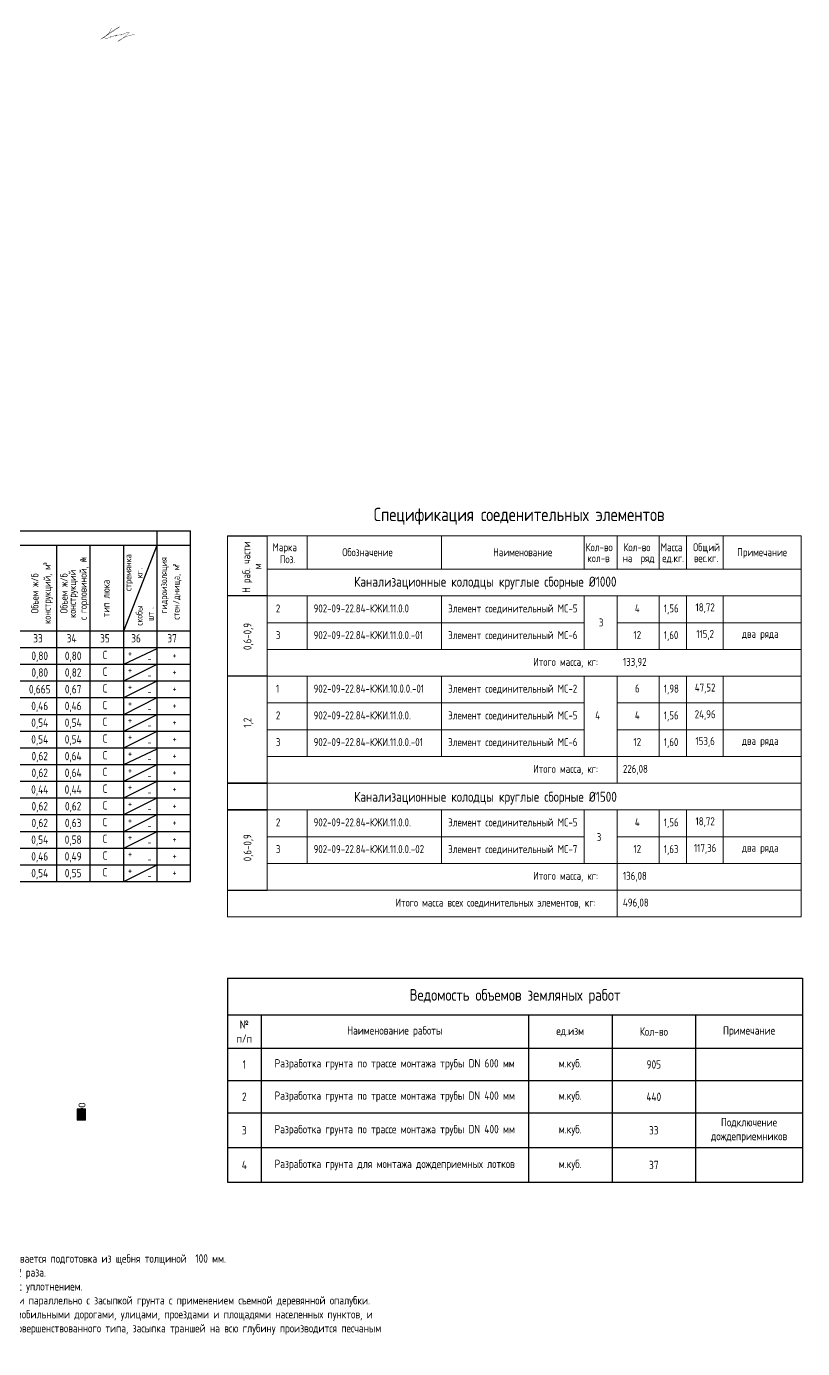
# Model space of a CAD drawing. Header units: millimetres. Extents: x 39361852 to 44659708, y 23030680 to 23754735.
# Drawn here: x 42258023 to 42281241, y 23528250 to 23567801 of the extents above; entities that cross this region are included whole.
import ezdxf
from ezdxf.enums import TextEntityAlignment as Align

# ---------------------------------------------------------------- set-up
doc = ezdxf.new("R2010")
doc.units = ezdxf.units.MM
for name, color, linetype, lineweight in [('Вода', 130, 'Continuous', 30), ('подпись', 7, 'Continuous', 25), ('проф-всп', 250, 'Continuous', 18)]:
    doc.layers.add(name, color=color, linetype=linetype, lineweight=lineweight)
doc.layers.add('ШРИФТЫ', color=7, linetype='Continuous')
doc.styles.add('GOST 2.304', font='GOST_0.TTF')
doc.styles.get("Standard").update_dxf_attribs({"font": 'arial.ttf'})

# ---------------------------------------------------------------- blocks, each defined once
blk = doc.blocks.new('Косов')
at = {"layer": 'подпись', "color": 5, "lineweight": 30, "const_width": 0.07513148009015776}
blk.add_lwpolyline([(0, 0), (-0.07328898886044044, -0.1937150149605031), (-0.1397563794203052, -0.3641328199355485), (-0.2004995418305953, -0.5143439100787646), (-0.2566158462445856, -0.6474387805438937), (-0.3092026628130498, -0.7665079264847918), (-0.3593573616903996, -0.8746418430550875), (-0.4081773130269539, -0.9749310254086367), (-0.4567598869757603, -1.070465968698954), (-0.506434094245833, -1.16395799083557), (-0.5594555077707355, -1.256601700749684), (-0.6183113410436363, -1.349212530128284), (-0.6854888075556573, -1.442605910658244), (-0.7634751207976933, -1.537597274026666), (-0.8547574942615483, -1.63500205192031), (-0.961823141439254, -1.735635676026163), (-1.087159275821705, -1.840313578031214), (-1.232196190668674, -1.949572188416596), (-1.394136498312946, -2.06283193284105), (-1.569125890850955, -2.179234235757235), (-1.753310060384592, -2.297920521618266), (-1.942834699013019, -2.418032214876803), (-2.133845498833807, -2.538710739985959), (-2.322488151948392, -2.659097521398508), (-2.504908350455707, -2.778333983567336), (-2.674847880744665, -2.893545159917949), (-2.816432906361342, -2.993790519765867), (-2.91138568514566, -3.066113141399114), (-2.941428474932991, -3.097556103105944), (-2.888283533561207, -3.075162483174381), (-2.733673118867273, -2.98597535989245), (-2.459319488689516, -2.817037811548403), (-2.046944900863537, -2.555392916430264), (-1.490260853404379, -2.19603471256903), (-0.8309358050285027, -1.765761076967124), (-0.1226274546318109, -1.29932084636971), (0.5810064988913837, -0.8314628575220695), (1.226308356647905, -0.3969359471695952), (1.75962041974276, -0.03048895205745339), (2.127284989280724, 0.2331292910689626), (2.275644366369534, 0.3591699454646005), (2.169348876885579, 0.3239603392578374), (1.846280945803073, 0.14813246007202), (1.362631022866253, -0.1366055395955073), (0.7745895578216277, -0.4985455072475133), (0.1383470004134324, -0.9059792903869948), (-0.4899061996122782, -1.327198736516607), (-1.053979592510814, -1.730495693139119), (-1.497682728534755, -2.084162007757413), (-1.778595489148529, -2.363301329384626), (-1.909379080644158, -2.570264513074903), (-1.916465040521189, -2.714214215392758), (-1.826284906282808, -2.804313092902703), (-1.665270215426744, -2.849723802169251), (-1.459852505455046, -2.859608999757029), (-1.236463313868398, -2.843131342230322), (-1.021534178167485, -2.80945348615387), (-0.8365743664082856, -2.76655938966951), (-0.683404068875916, -2.71771821722939), (-0.5589212064107869, -2.665020434862754), (-0.4600236998535365, -2.610556508599416), (-0.3836094700441208, -2.556416904468506), (-0.3265764378231779, -2.504692088499723), (-0.2858225240324828, -2.457472526722427), (-0.2582456495113092, -2.416848685166201), (-0.2409497057733461, -2.384538506196805), (-0.2318624670194822, -2.360769837525936), (-0.2291176781220656, -2.345398003201581), (-0.2308490839552633, -2.338278327271723), (-0.2351904293911957, -2.339266133784463), (-0.2402754593051668, -2.348216746787671), (-0.2442379185692971, -2.364985490329559), (-0.2452115520557072, -2.389427688457886), (-0.2418676145284735, -2.420898252668849), (-0.2350274003013055, -2.456750444249906), (-0.2260497135798687, -2.493837111936728), (-0.2162933585684641, -2.529011104464871), (-0.2071171394713929, -2.559125270569893), (-0.1998798604931835, -2.581032458987465), (-0.1959403258383645, -2.59158551845303), (-0.1966573397105549, -2.587637297702145), (-0.2029241089587686, -2.567317067644581), (-0.2137714510074602, -2.533859787885831), (-0.2277645859251152, -2.491776840205716), (-0.2434687337783998, -2.445579606383944), (-0.2594491146376185, -2.399779468200109), (-0.2742709485696651, -2.35888780743403), (-0.2864994556423426, -2.327416005865416), (-0.2946998559259555, -2.309875445273974), (-0.2969990816911832, -2.309120716355551), (-0.2897709140379447, -2.321379245470894), (-0.2689508462667618, -2.341221667896889), (-0.230474371680657, -2.363218618910537), (-0.170276983580834, -2.381940733788497), (-0.08429417527122496, -2.391958647807883), (0.03153855994764854, -2.387842996245467), (0.1812857287720817, -2.364164414378251), (0.3660650047072522, -2.317628573146862), (0.5752067284893201, -2.253481286147348), (0.7950944076617361, -2.179103402639726), (1.012111549766132, -2.101875771883556), (1.21264166234937, -2.029179243138856), (1.383068252950125, -1.968394665665528), (1.509774829115486, -1.926902888723248), (1.579144898385721, -1.912084761572032), (1.583010662750439, -1.928610911074429), (1.534999101974563, -1.970311074503684), (1.454185890268946, -2.028304766736028), (1.359646701844667, -2.093711502647466), (1.270457210912127, -2.157650797114229), (1.205693091681951, -2.211242165012209), (1.184430018363628, -2.24560512121775), (1.225743665168466, -2.251859180606857), (1.342211195730442, -2.224131152077007), (1.520415731369667, -2.168577020612133), (1.740441882831419, -2.094360065217074), (1.982374260862116, -2.010643564897123), (2.226297476203854, -1.926590798657458), (2.452296139603732, -1.851365045503144), (2.640454861804301, -1.794129584439474), (2.770858253551296, -1.764047694471515), (2.830399574328794, -1.767019887128185), (2.833206678580609, -1.795895604034172), (2.800216069490489, -1.840261519337673), (2.752364250240362, -1.889704307187117), (2.71058772401534, -1.933810641730702), (2.695822993998718, -1.962167197116855), (2.729006563373787, -1.964360647494004), (2.831074935323613, -1.929977667010348), (3.015668041441813, -1.852548153736848), (3.267239526957837, -1.74137490143471), (3.562946465513505, -1.609703927787791), (3.879945930748363, -1.470781250479604), (4.195394996301729, -1.337852887194117), (4.486450735814742, -1.224164855614958), (4.730270222926492, -1.142963173425983), (4.904010531278118, -1.107493858310818), (4.990464882817378, -1.127502892461166), (4.994971092719879, -1.198736116099781), (4.928503124469444, -1.313439333957149), (4.802034941550573, -1.463858350763871), (4.62654050744527, -1.642238971250549), (4.412993785638037, -1.840827000147783), (4.172368739612693, -2.051868242186174), (3.915639332853516, -2.267608502096323), (3.65274303159913, -2.481060775397168), (3.38947131310988, -2.688306820762477), (3.130579157403645, -2.886195587654242), (2.880821544496484, -3.071576025534455), (2.644953454405822, -3.241297083865334), (2.4277298671484, -3.392207712108757), (2.233905762739596, -3.521156859727057), (2.06823612119706, -3.624993476182112), (1.935649452800817, -3.700824862479521), (1.841768388879245, -3.746791725798175), (1.792389091022187, -3.761293124860572), (1.79330772082335, -3.742728118389095), (1.850320439871666, -3.68949576510613), (1.969223409760616, -3.599995123734175), (2.155812792080724, -3.472625252995613), (2.415884748423196, -3.305785211612829), (2.752626198529015, -3.100845159682081), (3.158787094745776, -2.871059662794551), (3.624508147569486, -2.632654387915295), (4.139930067496607, -2.401855002009484), (4.695193565022691, -2.194887172042286), (5.280439350646247, -2.02797656497853), (5.885808134861236, -1.917348847783387), (6.50144062816571, -1.879229687421912)], dxfattribs=at)
blk = doc.blocks.new('*T155')
at = {"color": 0, "linetype": 'ByBlock', "lineweight": -2, "transparency": 16777216}
for p, q in [((0, 0), (17200, 0)), ((0, 0), (0, -6110.119047626853)), ((17200, 0), (17200, -6110.119047626853)), ((0, -1100), (17200, -1100)), ((1000, -1100), (1000, -6110.119047626853)), ((9000, -1100), (9000, -6110.119047626853)), ((11500, -1100), (11500, -6110.119047626853)), ((14000, -1100), (14000, -6110.119047626853)), ((0, -2100.595238097012), (17200, -2100.595238097012)), ((0, -3067.440476194024), (17200, -3067.440476194024)), ((0, -4034.285714291036), (17200, -4034.285714291036)), ((0, -5072.202380958945), (17200, -5072.202380958945)), ((0, -6110.119047626853), (17200, -6110.119047626853))]:
    blk.add_line(p, q, dxfattribs=at)
at = {"color": 0, "transparency": 16777216, "attachment_point": 5, "style": 'GOST 2.304'}
for s, insert, char_height, width in [('Ведомость объемов земляных работ', (8600, -550), 350, 16900), ('№ п/п', (500, -1600.297619048506), 250, 700), ('Наименование работы', (5000, -1600.297619048506), 250, 7700), ('ед.изм', (10250, -1600.297619048506), 250, 2200), ('Кол-во', (12750, -1600.297619048506), 250, 2200), ('Примечание', (15600, -1600.297619048506), 250, 2900), ('1', (500, -2584.017857145518), 250, 700), ('Разработка грунта по трассе монтажа трубы DN 600 мм', (5000, -2584.017857145518), 250, 7700), ('м.куб.', (10250, -2584.017857145518), 250, 2200), ('905', (12750, -2584.017857145518), 250, 2200), ('2', (500, -3550.86309524253), 250, 700), ('Разработка грунта по трассе монтажа трубы DN 400 мм', (5000, -3550.86309524253), 250, 7700), ('м.куб.', (10250, -3550.86309524253), 250, 2200), ('440', (12750, -3550.86309524253), 250, 2200), ('Подключение дождеприемников', (15600, -4553.244047623128), 250, 2900), ('3', (500, -4553.244047623128), 250, 700), ('Разработка грунта по трассе монтажа трубы DN 400 мм', (5000, -4553.244047623128), 250, 7700), ('м.куб.', (10250, -4553.244047623128), 250, 2200), ('33', (12750, -4553.244047623128), 250, 2200), ('4', (500, -5591.160714291036), 250, 700), ('Разработка грунта для монтажа дождеприемных лотков', (5000, -5591.160714291036), 250, 7700), ('м.куб.', (10250, -5591.160714291036), 250, 2200), ('37', (12750, -5591.160714291036), 250, 2200)]:
    blk.add_mtext(s, dxfattribs=dict(at, insert=insert, char_height=char_height, width=width))

msp = doc.modelspace()

# ---------------------------------------------------------------- hatches: boundary and pattern name
at = {"layer": 'Вода', "linetype": 'Continuous', "lineweight": 0, "ltscale": 0.5, "true_color": 0xffffff}
h = msp.add_hatch(color=7, dxfattribs=at)
h.dxf.hatch_style = 1
h.paths.add_polyline_path([(42259537.50939335, 23535084.05355163), (42259784.80743713, 23535084.05355163), (42259784.80743713, 23535422.69176807), (42259537.50939335, 23535422.69176807)])

# ---------------------------------------------------------------- linework, layer by layer
for p, q in [((42225933.91866649, 23552713.64228765), (42262933.91866649, 23552713.64228765)), ((42261933.9186665, 23542222.46840165), (42261933.91866649, 23552713.64228765)), ((42262933.9186665, 23542222.46840165), (42262933.91866649, 23552713.64228765)), ((42264040.58501823, 23552562.88359734), (42265229.2495814, 23552562.88359734)), ((42233933.91866649, 23552278.54524129), (42262933.91866649, 23552278.54524129)), ((42258933.91866647, 23542222.46840165), (42258933.91866647, 23552278.54524129)), ((42259933.91866648, 23542222.46840165), (42259933.91866648, 23552278.54524129)), ((42260933.91866648, 23543722.46840165), (42260933.91866649, 23552278.54524129)), ((42261933.91866649, 23542222.46840165), (42261933.91866649, 23552278.54524129)), ((42260933.91866649, 23542222.46840165), (42260933.91866649, 23551278.54524129)), ((42261933.91866649, 23542222.46840165), (42261933.91866649, 23551278.54524129)), ((42262933.91866648, 23544222.46840165), (42262933.91866649, 23551278.54524129)), ((42259933.91866648, 23542222.46840165), (42259933.91866649, 23550778.54524129)), ((42265229.2495814, 23550762.88359715), (42264040.58501823, 23550762.88359715)), ((42265229.2495814, 23550762.88359771), (42264040.58501823, 23550762.88359771)), ((42225933.91866649, 23549722.46840165), (42262933.91866649, 23549722.46840165)), ((42225933.91866649, 23549222.46840165), (42262933.91866649, 23549222.46840165)), ((42260933.91866649, 23548722.46840165), (42261933.91866649, 23549194.42998183)), ((42225933.91866649, 23548722.46840165), (42262933.91866649, 23548722.46840165)), ((42260933.91866649, 23548222.46840165), (42261933.91866649, 23548722.46840165)), ((42225933.91866649, 23548222.46840165), (42262933.91866649, 23548222.46840165)), ((42260933.91866649, 23547722.46840165), (42261933.91866649, 23548222.46840165)), ((42265229.2495814, 23548362.88359771), (42264040.58501823, 23548362.88359771)), ((42225933.91866649, 23547722.46840165), (42262933.91866649, 23547722.46840165)), ((42260933.91866649, 23547222.46840165), (42261933.91866649, 23547722.46840165)), ((42225933.91866649, 23547222.46840165), (42262933.91866649, 23547222.46840165)), ((42260933.91866649, 23546722.46840165), (42261933.91866649, 23547222.46840165)), ((42225933.91866649, 23546722.46840165), (42262933.91866649, 23546722.46840165)), ((42260933.91866649, 23546222.46840165), (42261933.91866649, 23546722.46840165)), ((42225933.91866649, 23546222.46840165), (42262933.91866649, 23546222.46840165)), ((42260933.91866649, 23545722.46840165), (42261933.91866649, 23546194.42998183)), ((42225933.91866649, 23545722.46840165), (42262933.91866649, 23545722.46840165)), ((42260933.91866649, 23545222.46840165), (42261933.91866649, 23545722.46840165)), ((42225933.91866649, 23545222.46840165), (42262933.91866649, 23545222.46840165)), ((42260933.91866649, 23544722.46840165), (42261933.91866649, 23545222.46840165)), ((42264040.58501823, 23545162.88359817), (42265229.2495814, 23545162.88359817)), ((42265229.2495814, 23545162.88359817), (42264040.58501823, 23545162.88359817)), ((42225933.91866649, 23544722.46840165), (42262933.91866649, 23544722.46840165)), ((42260933.91866649, 23544222.46840165), (42261933.91866649, 23544722.46840165)), ((42225933.91866649, 23544222.46840165), (42262933.91866649, 23544222.46840165)), ((42260933.91866649, 23543722.46840165), (42261933.91866649, 23544222.46840165)), ((42264040.58501823, 23544362.88359845), (42265229.2495814, 23544362.88359845)), ((42265229.2495814, 23544362.88359845), (42264040.58501823, 23544362.88359845)), ((42225933.91866649, 23543722.46840165), (42262933.91866649, 23543722.46840165)), ((42260933.91866649, 23543222.46840165), (42261933.91866649, 23543722.46840165)), ((42225933.91866649, 23543222.46840165), (42262933.91866649, 23543222.46840165)), ((42225933.91866649, 23542722.46840165), (42262933.91866649, 23542722.46840165)), ((42260933.91866649, 23542222.46840165), (42261933.91866649, 23542722.46840165)), ((42225933.91866649, 23542222.46840165), (42262933.91866649, 23542222.46840165)), ((42264040.58501823, 23541962.88359873), (42265229.2495814, 23541962.88359873))]:
    msp.add_line(p, q)
at = {"ltscale": 0.01}
msp.add_line((42260933.91866649, 23549722.46840165), (42261933.91866649, 23552278.54524129), dxfattribs=at)
at = {"layer": 'Вода', "color": 7, "linetype": 'Continuous', "lineweight": 0, "ltscale": 0.5}
for p, q in [((42264040.58501823, 23541162.88359864), (42264040.58501823, 23552562.88359734)), ((42265229.2495814, 23541962.88359855), (42265229.2495814, 23552562.88359734)), ((42265229.2495814, 23552562.88359734), (42281203.63117478, 23552562.88359734)), ((42266417.91414454, 23552562.88359734), (42266417.91414456, 23551562.88359734)), ((42269006.17490225, 23552562.88359734), (42270506.17490225, 23552562.88359734)), ((42270435.89226388, 23552562.88359734), (42270435.89226388, 23551562.88359734)), ((42270506.17490225, 23552562.88359734), (42275506.17490225, 23552562.88359734)), ((42274706.94679555, 23552562.88359734), (42274706.94679555, 23551562.88359734)), ((42275697.59303124, 23552562.88359734), (42275697.59303124, 23551562.88359734)), ((42276950.40844811, 23552562.88359734), (42276950.40844811, 23551562.88359734)), ((42277768.55119438, 23552562.88359734), (42277768.55119438, 23551562.88359734)), ((42278868.22536097, 23552562.88359734), (42278868.22536097, 23551562.88359734)), ((42281203.63117478, 23552562.88359734), (42281203.63117478, 23541162.88359864)), ((42265229.2495814, 23551562.88359734), (42281203.63117478, 23551562.88359734)), ((42265229.2495814, 23551562.88359734), (42281203.63117478, 23551562.88359734)), ((42265229.2495814, 23550762.88359771), (42281203.63117478, 23550762.88359771)), ((42266417.91414459, 23550762.88359771), (42266417.91414461, 23549162.88359771)), ((42270435.89226388, 23550762.88359771), (42270435.89226388, 23549162.88359771)), ((42274706.94679555, 23550762.88359771), (42274706.94679555, 23549162.88359771)), ((42275697.59303124, 23550762.88359771), (42275697.59303124, 23549162.88359771)), ((42276950.40844811, 23550762.88359771), (42276950.40844811, 23549162.88359771)), ((42277768.55119438, 23550762.88359771), (42277768.55119438, 23549162.88359771)), ((42278868.22536097, 23550762.88359771), (42278868.22536097, 23549162.88359771)), ((42265229.2495814, 23549962.88359762), (42274706.94679555, 23549962.88359762)), ((42275697.59303124, 23549962.88359762), (42281203.63117478, 23549962.88359762)), ((42265229.2495814, 23549162.88359771), (42281203.63117478, 23549162.88359771)), ((42265229.2495814, 23548362.88359771), (42281203.63117478, 23548362.88359771)), ((42266417.91414458, 23548362.88359771), (42266417.91414462, 23545962.8835979)), ((42270435.89226388, 23548362.88359771), (42270435.89226388, 23545962.8835979)), ((42274706.94679555, 23548362.88359771), (42274706.94679555, 23545962.8835979)), ((42275697.59303124, 23548362.88359771), (42275697.59303124, 23545162.88359799)), ((42276950.40844811, 23548362.88359771), (42276950.40844811, 23545962.8835979)), ((42277768.55119438, 23548362.88359771), (42277768.55119438, 23545962.8835979)), ((42278868.22536097, 23548362.88359771), (42278868.22536097, 23545962.8835979)), ((42265229.2495814, 23547562.88359771), (42274706.94679555, 23547562.88359771)), ((42275697.59303123, 23547562.88359771), (42281203.63117478, 23547562.88359771)), ((42265229.2495814, 23546762.8835978), (42274706.94679555, 23546762.8835978)), ((42275697.59303123, 23546762.8835978), (42281203.63117478, 23546762.8835978)), ((42265229.2495814, 23545962.8835979), (42281203.63117478, 23545962.8835979)), ((42265229.2495814, 23545162.88359799), (42281203.63117478, 23545162.88359799)), ((42265229.2495814, 23545162.88359817), (42281203.63117478, 23545162.88359817)), ((42265229.2495814, 23544362.88359827), (42281203.63117478, 23544362.88359827)), ((42265229.2495814, 23544362.88359845), (42281203.63117478, 23544362.88359845)), ((42266417.91414458, 23544362.88359845), (42266417.91414462, 23542762.88359845)), ((42270435.89226388, 23544362.88359845), (42270435.89226388, 23542762.88359845)), ((42274706.94679555, 23544362.88359845), (42274706.94679555, 23542762.88359845)), ((42275697.59303124, 23544362.88359845), (42275697.59303124, 23541162.88359873)), ((42276950.40844811, 23544362.88359845), (42276950.40844811, 23542762.88359845)), ((42277768.55119438, 23544362.88359845), (42277768.55119438, 23542762.88359845)), ((42278868.22536097, 23544362.88359845), (42278868.22536097, 23542762.88359845)), ((42265229.2495814, 23543562.88359836), (42274706.94679555, 23543562.88359836)), ((42275697.59303123, 23543562.88359836), (42281203.63117478, 23543562.88359836)), ((42265229.2495814, 23542762.88359845), (42281203.63117478, 23542762.88359845)), ((42265229.2495814, 23541962.88359855), (42281203.63117478, 23541962.88359855)), ((42264040.58501823, 23541162.88359864), (42281203.63117478, 23541162.88359864))]:
    msp.add_line(p, q, dxfattribs=at)
at = {"layer": 'Вода', "color": 7, "linetype": 'Continuous', "lineweight": 0, "ltscale": 0.5, "true_color": 0xffffff}
msp.add_lwpolyline([(42259537.50939335, 23535422.69176807), (42259784.80743713, 23535422.69176807), (42259784.80743713, 23535084.05355163), (42259537.50939335, 23535084.05355163)], close=True, dxfattribs=at)
at = {"layer": 'Вода', "color": 7, "linetype": 'Continuous', "lineweight": 0, "ltscale": 0.5}
for centre, start, end in [((42264040.68501823, 23541162.98359864), 180, 270), ((42281203.53117478, 23541162.98359864), 270, 0)]:
    msp.add_arc(centre, 0.1, start, end, dxfattribs=at)

# ---------------------------------------------------------------- block references
at = {"color": 1, "xscale": 106.48, "yscale": 106.48, "zscale": 106.48}
msp.add_blockref('Косов', (42260565.10920437, 23567752.18216234), dxfattribs=at)
msp.add_blockref('*T155', (42264040.58501823, 23539333.08709631))

# ---------------------------------------------------------------- texts
at = {"linetype": 'ByBlock', "style": 'GOST 2.304'}
for s, height, p in [('конструкций, м', 220, (42258750.84810807, 23549928.76316746)), ('³', 220, (42258750.84810807, 23551684.74190297)), ('с горловиной, м', 220, (42259828.68530249, 23550043.51775697)), ('³', 220, (42259858.92341552, 23551799.49649248)), ('стремянка', 200, (42261163.0348911, 23550913.6196541)), ('.', 200, (42261496.36822443, 23551562.80975376)), ('гидроизоляция', 200, (42262231.11457251, 23550238.81839606)), ('²', 200, (42262602.54314394, 23551644.35028815)), ('Объем ж/б ', 220, (42258384.1814414, 23550240.37525821)), ('Объем ж/б ', 220, (42259253.8523833, 23550240.37525821)), ('конструкций', 220, (42259504.87011734, 23550107.2695541)), ('тип люка', 220, (42260510.7455951, 23550133.8663737)), ('кг', 200, (42261496.36822443, 23551296.00745835)), ('стен/днища, м', 200, (42262602.54314394, 23550053.23159598)), ('скобы', 200, (42261496.2772533, 23549875.90529609)), ('.', 200, (42261829.61058663, 23550375.90529609)), ('шт', 200, (42261829.61058663, 23550015.90529609))]:
    msp.add_text(s, height=height, rotation=90, dxfattribs=at).set_placement(p)
at = {"style": 'GOST 2.304'}
for s, height, p in [('33', 250, (42258226.52935012, 23549372.51532365)), ('34', 250, (42259226.5293501, 23549372.51532365)), ('35', 250, (42260226.52935012, 23549372.51532365)), ('36', 250, (42261156.79953427, 23549372.51532365)), ('37', 250, (42262238.48798263, 23549372.51532365)), ('С', 250, (42260306.22598946, 23548873.39886051)), ('+', 220, (42261059.3228463, 23548944.43664118)), ('-', 220, (42261642.46510329, 23548782.25198914)), ('+', 220, (42262390.73744499, 23548883.57357245)), ('С', 250, (42260306.22598946, 23548373.39886051)), ('+', 220, (42261059.32284631, 23548444.43664118)), ('+', 220, (42262390.73744499, 23548383.57357245)), ('С', 250, (42260306.22598946, 23547873.39886051)), ('+', 220, (42261059.32284631, 23547944.43664118)), ('-', 220, (42261642.46510329, 23548282.25198914)), ('+', 220, (42262390.73744499, 23547883.57357245)), ('С', 250, (42260306.22598946, 23547373.39886051)), ('-', 220, (42261642.46510329, 23547782.25198914)), ('+', 220, (42261059.32284631, 23547444.43664118)), ('-', 220, (42261642.4651033, 23547282.25198914)), ('+', 220, (42262390.73744499, 23547383.57357245)), ('С', 250, (42260306.22598946, 23546873.39886051)), ('+', 220, (42261059.3228463, 23546944.43664118)), ('-', 220, (42261642.4651033, 23546782.25198914)), ('+', 220, (42262390.73744499, 23546883.57357245)), ('С', 250, (42260306.22598946, 23546373.39886051)), ('+', 220, (42261059.3228463, 23546444.43664118)), ('+', 220, (42262390.73744499, 23546383.57357245)), ('С', 250, (42260306.22598947, 23545873.39886051)), ('+', 220, (42261059.32284631, 23545944.43664118)), ('-', 220, (42261642.4651033, 23546282.25198914)), ('+', 220, (42262390.737445, 23545883.57357245)), ('С', 250, (42260306.22598947, 23545373.39886051)), ('-', 220, (42261642.4651033, 23545782.25198914)), ('+', 220, (42261059.32284631, 23545444.43664118)), ('-', 220, (42261642.4651033, 23545282.25198914)), ('+', 220, (42262390.737445, 23545383.57357245)), ('С', 250, (42260306.22598947, 23544873.39886051)), ('+', 220, (42261059.32284631, 23544944.43664118)), ('-', 220, (42261642.4651033, 23544782.25198914)), ('+', 220, (42262390.737445, 23544883.57357245)), ('С', 250, (42260306.22598947, 23544373.39886051)), ('+', 220, (42261059.32284631, 23544444.43664118)), ('+', 220, (42262390.737445, 23544383.57357245)), ('С', 250, (42260306.22598947, 23543873.39886051)), ('+', 220, (42261059.32284631, 23543944.43664118)), ('-', 220, (42261642.4651033, 23544282.25198914)), ('-', 220, (42261642.4651033, 23543782.25198914)), ('+', 220, (42262390.737445, 23543883.57357245)), ('С', 250, (42260306.22598947, 23543373.39886051)), ('+', 220, (42261059.32284631, 23543444.43664118)), ('-', 220, (42261642.4651033, 23543282.25198914)), ('+', 220, (42262390.737445, 23543383.57357245)), ('С', 250, (42260306.22598947, 23542873.39886051)), ('+', 220, (42261059.32284631, 23542944.43664118)), ('-', 220, (42261642.4651033, 23542782.25198914)), ('+', 220, (42262390.737445, 23542883.57357245)), ('С', 250, (42260306.22598947, 23542373.39886051)), ('+', 220, (42261059.32284631, 23542444.43664118)), ('+', 220, (42262390.737445, 23542383.57357245)), ('-', 220, (42261642.4651033, 23542282.25198914))]:
    msp.add_text(s, height=height, dxfattribs=at).set_placement(p)
for s, p in [('0,80', (42258420.36565229, 23549098.48662259)), ('0,80', (42259420.36565226, 23549098.48662259)), ('0,80', (42258420.36565229, 23548598.48662259)), ('0,82', (42259420.36565226, 23548598.48662259)), ('0,665', (42258420.36565229, 23548098.48662259)), ('0,67', (42259420.36565226, 23548098.48662259)), ('0,46', (42258420.36565229, 23547598.48662259)), ('0,46', (42259420.36565226, 23547598.48662259)), ('0,54', (42258420.36565229, 23547098.48662259)), ('0,54', (42259420.36565226, 23547098.48662259)), ('0,54', (42258420.36565229, 23546598.48662259)), ('0,54', (42259420.36565226, 23546598.48662259)), ('0,62', (42258420.36565229, 23546098.48662259)), ('0,64', (42259420.36565226, 23546098.48662259)), ('0,62', (42258420.36565229, 23545598.48662259)), ('0,64', (42259420.36565226, 23545598.48662259)), ('0,44', (42258420.36565229, 23545098.48662259)), ('0,44', (42259420.36565226, 23545098.48662259)), ('0,62', (42258420.36565229, 23544598.48662259)), ('0,62', (42259420.36565226, 23544598.48662259)), ('0,62', (42258420.36565229, 23544098.48662259)), ('0,63', (42259420.36565226, 23544098.48662259)), ('0,54', (42258420.36565229, 23543598.48662259)), ('0,58', (42259420.36565226, 23543598.48662259)), ('0,46', (42258420.36565229, 23543098.48662259)), ('0,49', (42259420.36565226, 23543098.48662259)), ('0,54', (42258420.36565229, 23542598.48662259)), ('0,55', (42259420.36565226, 23542598.48662259))]:
    msp.add_text(s, height=250, dxfattribs=at).set_placement(p, align=Align.TOP_CENTER)
at = {"layer": 'проф-всп', "ltscale": 100, "style": 'GOST 2.304'}
for s, height, p in [('Спецификация соеденительных элементов', 400, (42268412.91120689, 23553001.24834796)), ('Марка', 239.4, (42265384.97447348, 23552101.423503)), ('Кол-во', 239.4, (42274751.11524709, 23552101.423503)), ('Кол-во', 239.4, (42275883.28449074, 23552101.423503)), ('Масса', 239.4, (42276994.57689966, 23552101.423503)), ('Общий', 239.4, (42277966.09892207, 23552101.423503)), ('Поз.', 239.4, (42265600.87592816, 23551742.75303577)), ('Обозначение', 239.4, (42267473.38925891, 23551952.5693046)), ('Наименование', 239.4, (42271984.16124367, 23551952.5693046)), ('на  ряд', 239.4, (42275865.02268758, 23551774.29458322)), ('Примечание', 239.4, (42279284.33863458, 23551952.5693046)), ('кол-в', 239.4, (42274800.88962015, 23551774.29458322)), ('ед.кг.', 239.4, (42277044.35127271, 23551774.29458322)), ('вес.кг.', 239.4, (42277989.83715406, 23551774.29458322)), ('Канализационные колодцы круглые сборные %%C1000', 300, (42267825.43284298, 23551040.78827152)), ('2', 239.4, (42265486.16316688, 23550271.60306136)), ('902-09-22.84-КЖИ.11.0.0', 239.4, (42266612.88307231, 23550271.60306145)), ('Элемент соединительный МС-5', 239.4, (42270635.19703113, 23550271.60306145)), ('1,56', 239.4, (42277090.91851296, 23550271.60306145)), ('3', 239.4, (42275147.73156222, 23549850.89500053)), ('3', 239.4, (42265486.16316688, 23549471.60306145)), ('902-09-22.84-КЖИ.11.0.0.-01', 239.4, (42266612.88307231, 23549471.60306154)), ('Элемент соединительный МС-6', 239.4, (42270635.19703113, 23549471.60306154)), ('1,60', 239.4, (42277090.91851296, 23549471.60306154)), ('Итого масса, кг:', 239.4, (42273183.20983664, 23548671.60306164)), ('133,92', 239.4, (42275867.17720377, 23548671.60306164)), ('1', 239.4, (42265486.16316688, 23547871.60306145)), ('902-09-22.84-КЖИ.10.0.0.-01', 239.4, (42266612.88307231, 23547871.60306154)), ('Элемент соединительный МС-2', 239.4, (42270635.19703113, 23547871.60306154)), ('1,98', 239.4, (42277090.91851296, 23547871.60306154)), ('2', 239.4, (42265486.16316688, 23547071.60306154)), ('902-09-22.84-КЖИ.11.0.0.', 239.4, (42266612.88307231, 23547071.60306164)), ('Элемент соединительный МС-5', 239.4, (42270635.19703113, 23547071.60306164)), ('4', 239.4, (42275036.91464432, 23547071.60306164)), ('1,56', 239.4, (42277090.91851296, 23547071.60306164)), ('3', 239.4, (42265486.16316688, 23546271.60306164)), ('902-09-22.84-КЖИ.11.0.0.-01', 239.4, (42266612.88307231, 23546271.60306173)), ('Элемент соединительный МС-6', 239.4, (42270635.19703113, 23546271.60306173)), ('1,60', 239.4, (42277090.91851296, 23546271.60306173)), ('Итого масса, кг:', 239.4, (42273183.20983664, 23545471.60306182)), ('226,08', 239.4, (42275867.17720377, 23545471.60306182)), ('Канализационные колодцы круглые сборные %%C1500', 300, (42267825.43284298, 23544606.13178192)), ('2', 239.4, (42265486.16316688, 23543871.6030621)), ('902-09-22.84-КЖИ.11.0.0.', 239.4, (42266612.88307231, 23543871.60306219)), ('Элемент соединительный МС-5', 239.4, (42270635.19703113, 23543871.60306219)), ('1,56', 239.4, (42277090.91851296, 23543871.60306219)), ('3', 239.4, (42275083.71391387, 23543428.40154792)), ('3', 239.4, (42265486.16316688, 23543071.60306219)), ('902-09-22.84-КЖИ.11.0.0.-02', 239.4, (42266612.88307231, 23543071.60306229)), ('Элемент соединительный МС-7', 239.4, (42270635.19703113, 23543071.60306229)), ('1,63', 239.4, (42277090.91851296, 23543071.60306229)), ('Итого масса, кг:', 239.4, (42273183.20983664, 23542271.60306238)), ('136,08', 239.4, (42275867.17720377, 23542271.60306238)), ('Итого масса всех соединительных элементов, кг:', 239.4, (42269061.70090219, 23541471.60306247)), ('496,08', 239.4, (42275867.17720377, 23541471.60306247))]:
    msp.add_text(s, height=height, dxfattribs=at).set_placement(p)
for s, p in [('H раб. части', (42264719.02185164, 23550858.46707703)), ('м', (42265051.88127106, 23551564.51739171)), ('0,6-0,9', (42264755.06739263, 23549146.53272805)), ('1,2', (42264755.06739263, 23546827.54985789)), ('0,6-0,9', (42264755.06739263, 23542827.54985864))]:
    msp.add_text(s, height=239.4, rotation=90, dxfattribs=at).set_placement(p)
for s, p in [('4', (42276297.23956248, 23550396.73633117)), ('18,72', (42278326.24168007, 23550396.73633117)), ('12', (42276297.23956248, 23549596.73633108)), ('115,2', (42278326.24168007, 23549596.73633108)), ('два ряда', (42279974.98560467, 23549596.73633108)), ('6', (42276297.23956248, 23547996.73633117)), ('47,52', (42278326.24168007, 23547996.73633117)), ('4', (42276297.23956248, 23547196.73633118)), ('24,96', (42278326.24168007, 23547196.73633118)), ('12', (42276297.23956248, 23546396.73633127)), ('153,6', (42278326.24168007, 23546396.73633127)), ('два ряда', (42279974.98560467, 23546396.73633127)), ('4', (42276297.23956248, 23543996.73633173)), ('18,72', (42278326.24168007, 23543996.73633173)), ('12', (42276297.23956248, 23543196.73633183)), ('117,36', (42278326.24168007, 23543196.73633183)), ('два ряда', (42279974.98560467, 23543196.73633182))]:
    msp.add_text(s, height=239.4, dxfattribs=at).set_placement(p, align=Align.MIDDLE)
at = {"layer": 'ШРИФТЫ', "lineweight": 30, "ltscale": 100, "insert": (42259584.80743713, 23535144.66580119), "char_height": 200, "attachment_point": 1, "rotation": 90}
msp.add_mtext_dynamic_manual_height_columns('100', width=5.7133733863011, gutter_width=1250, heights=[0], dxfattribs=at)
at = {"layer": 'ШРИФТЫ', "lineweight": 30, "ltscale": 100, "insert": (42251289.03447229, 23531068.70656303), "char_height": 250, "attachment_point": 1, "style": 'GOST 2.304'}
msp.add_mtext_dynamic_manual_height_columns('Под плитой днища круглого колодца предусматривается подготовка из щебня толщиной  100 мм.\\PВсе колодцы  окрашиваются горячим битумом за 2 раза.\\PЗасыпку траншей производить песчаным грунтом с уплотнением.\\PЗасыпку минимального защитного слоя песка вести параллельно с засыпкой грунта с применением съемной деревянной опалубки.\\PПри укладке труб на участках пересечения с автомобильными дорогами, улицами, проездами и площадями населенных пунктов, и промышленных площадок, имеющими покрытия усовершенствованного типа, засыпка траншей на всю глубину производится песчаным грунтом с послойным уплотнением.', width=17300.79723799019, gutter_width=1250, heights=[5866.555544072162], dxfattribs=at)

doc.saveas('drawing.dxf')
